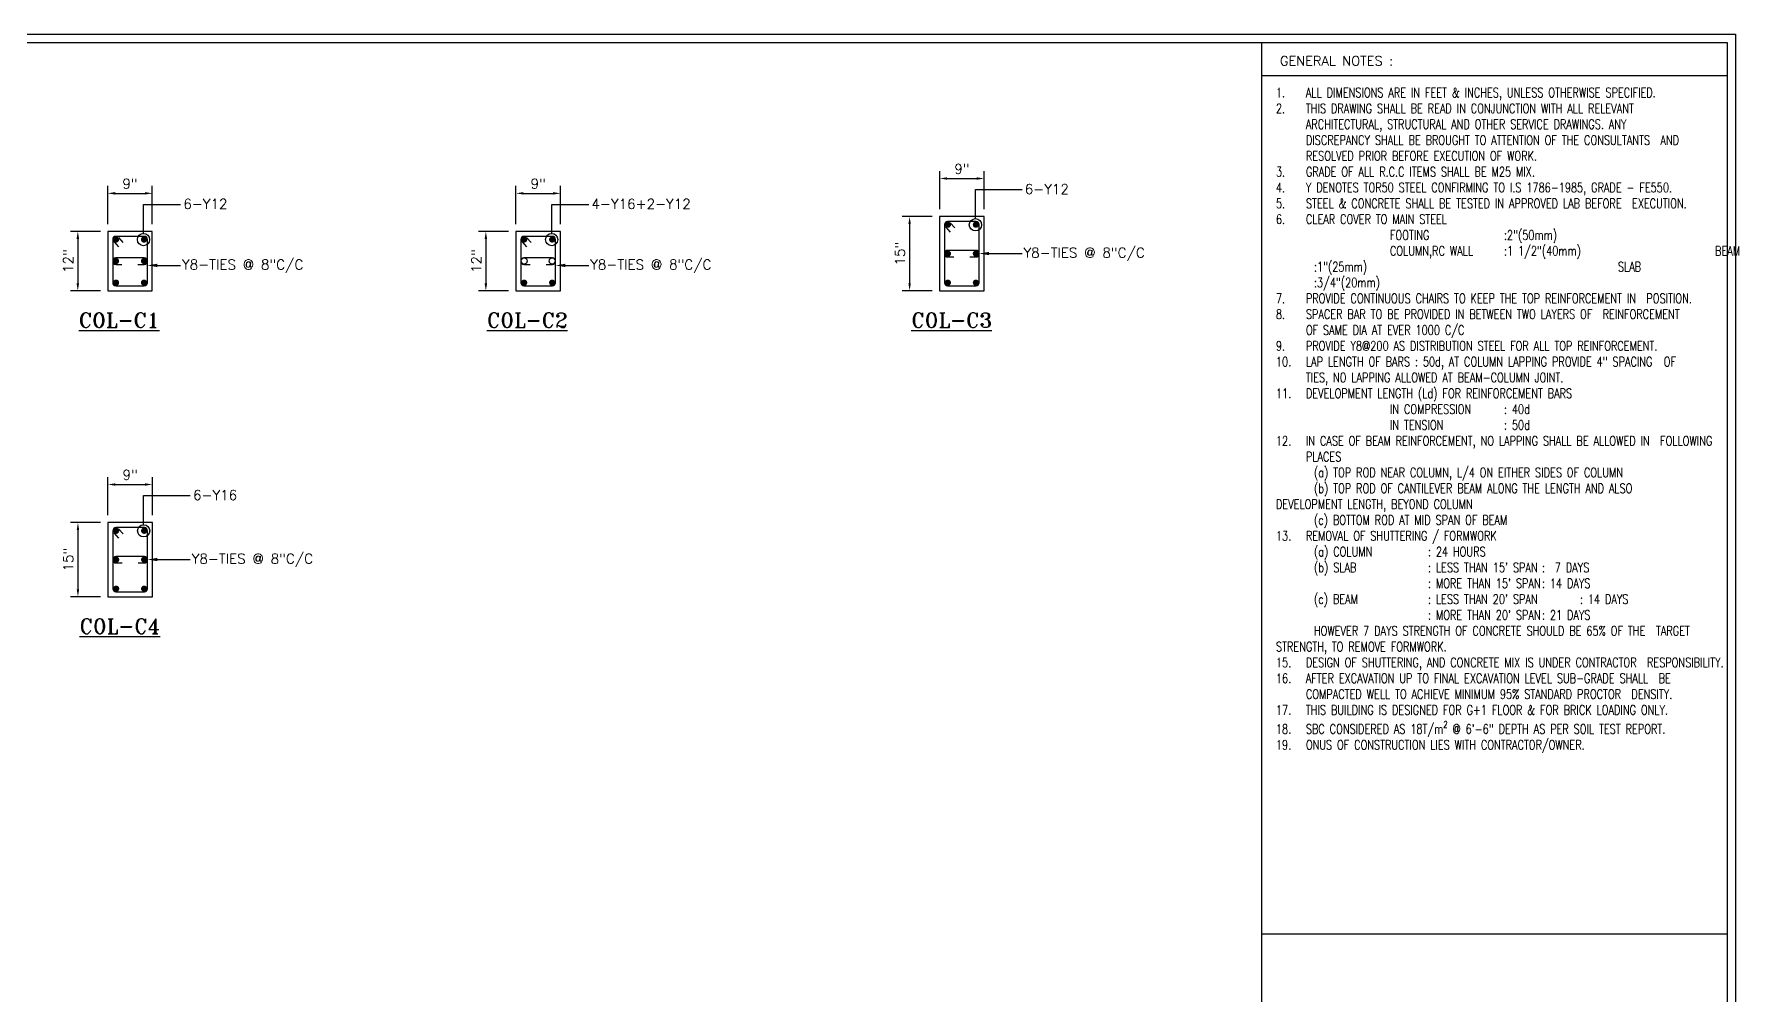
# Model space of a CAD drawing. Header units: inches. Extents: x 138161 to 144959, y -87384 to -84097.
# Drawn here: x 139012 to 140391, y -86606 to -85829 of the extents above; entities that cross this region are included whole.
import ezdxf
from ezdxf.enums import TextEntityAlignment as Align

# ---------------------------------------------------------------- set-up
doc = ezdxf.new("R2010")
doc.units = ezdxf.units.IN
doc.header["$LTSCALE"] = 20
doc.header["$MEASUREMENT"] = 0
doc.header["$PDMODE"] = 3
for name, color, linetype in [('2con', 1, 'Continuous'), ('DIM', 1, 'Continuous'), ('ROD', 40, 'Continuous'), ('TEXT', 3, 'Continuous'), ('TITLE', 2, 'Continuous')]:
    doc.layers.add(name, color=color, linetype=linetype)
doc.styles.add('ROMANS', font='romans.shx', dxfattribs={"height": 8})
doc.styles.add('ROMANT', font='romant.shx', dxfattribs={"height": 8})
doc.styles.add('S', font='SIMPLEX.shx', dxfattribs={"height": 8})
doc.styles.add('SFT3', font='simplex.shx', dxfattribs={"width": 0.75, "height": 150})
doc.dimstyles.new('ROMANS', dxfattribs={"dimtxt": 8, "dimasz": 6, "dimexe": 6, "dimexo": 6, "dimgap": 3, "dimtad": 1, "dimdec": 1, "dimzin": 1, "dimdsep": 46, "dimlunit": 4, "dimtxsty": 'ROMANS', "dimcen": 0.0625, "dimclrd": 1, "dimclre": 1, "dimclrt": 3, "dimadec": 0, "dimazin": 0, "dimtfac": 0.75, "dimtdec": 1, "dimtix": 1, "dimtofl": 0, "dimtmove": 2, "dimatfit": 3, "dimfxl": 1, "dimtolj": 1, "dimtzin": 0, "dimarcsym": 0})

# ---------------------------------------------------------------- blocks, each defined once
blk = doc.blocks.new('*D619')
at = {"layer": 'DEFPOINTS', "color": 0, "transparency": 16777216}
for p in [(139108.1, -86193.5), (139072.1, -86224.3), (139108.1, -86224.3)]:
    blk.add_point(p, dxfattribs=at)
at = {"layer": 'DIM', "color": 1, "lineweight": -2, "transparency": 16777216}
for p, q in [((139072.1, -86218.3), (139072.1, -86187.5)), ((139078.1, -86193.5), (139102.1, -86193.5)), ((139108.1, -86218.3), (139108.1, -86187.5))]:
    blk.add_line(p, q, dxfattribs=at)
at = {"layer": 'DIM', "color": 1, "transparency": 16777216}
for points in [[(139078.1, -86192.5), (139078.1, -86194.5), (139072.1, -86193.5)], [(139102.1, -86192.5), (139102.1, -86194.5), (139108.1, -86193.5)]]:
    blk.add_solid(points, dxfattribs=at)
at = {"layer": 'DIM', "color": 3, "transparency": 16777216, "insert": (139090.1, -86185.7), "char_height": 8, "attachment_point": 5, "style": 'ROMANS'}
blk.add_mtext('\\A1;9"', dxfattribs=at)
blk = doc.blocks.new('*D620')
at = {"layer": 'DEFPOINTS', "color": 0, "transparency": 16777216}
for p in [(139072.1, -86224.3), (139047.9, -86284.3), (139072.1, -86284.3)]:
    blk.add_point(p, dxfattribs=at)
at = {"layer": 'DIM', "color": 1, "lineweight": -2, "transparency": 16777216}
for p, q in [((139066.1, -86224.3), (139041.9, -86224.3)), ((139047.9, -86230.3), (139047.9, -86278.3)), ((139066.1, -86284.3), (139041.9, -86284.3))]:
    blk.add_line(p, q, dxfattribs=at)
at = {"layer": 'DIM', "color": 1, "transparency": 16777216}
for points in [[(139046.9, -86230.3), (139048.9, -86230.3), (139047.9, -86224.3)], [(139046.9, -86278.3), (139048.9, -86278.3), (139047.9, -86284.3)]]:
    blk.add_solid(points, dxfattribs=at)
at = {"layer": 'DIM', "color": 3, "transparency": 16777216, "insert": (139040.1, -86254.3), "char_height": 8, "attachment_point": 5, "rotation": 90, "style": 'ROMANS'}
blk.add_mtext('\\A1;15"', dxfattribs=at)
blk = doc.blocks.new('*D621')
at = {"layer": 'DEFPOINTS', "color": 0, "transparency": 16777216}
for p in [(139108, -85958), (139072, -85988.8), (139108, -85988.8)]:
    blk.add_point(p, dxfattribs=at)
at = {"layer": 'DIM', "color": 1, "lineweight": -2, "transparency": 16777216}
for p, q in [((139072, -85982.8), (139072, -85952)), ((139108, -85982.8), (139108, -85952)), ((139078, -85958), (139102, -85958))]:
    blk.add_line(p, q, dxfattribs=at)
at = {"layer": 'DIM', "color": 1, "transparency": 16777216}
for points in [[(139078, -85957), (139078, -85959), (139072, -85958)], [(139102, -85957), (139102, -85959), (139108, -85958)]]:
    blk.add_solid(points, dxfattribs=at)
at = {"layer": 'DIM', "color": 3, "transparency": 16777216, "insert": (139090, -85950.2), "char_height": 8, "attachment_point": 5, "style": 'ROMANS'}
blk.add_mtext('\\A1;9"', dxfattribs=at)
blk = doc.blocks.new('*D622')
at = {"layer": 'DEFPOINTS', "color": 0, "transparency": 16777216}
for p in [(139072, -85988.8), (139047.8, -86036.8), (139072, -86036.8)]:
    blk.add_point(p, dxfattribs=at)
at = {"layer": 'DIM', "color": 1, "lineweight": -2, "transparency": 16777216}
for p, q in [((139066, -85988.8), (139041.8, -85988.8)), ((139047.8, -85994.8), (139047.8, -86030.8)), ((139066, -86036.8), (139041.8, -86036.8))]:
    blk.add_line(p, q, dxfattribs=at)
at = {"layer": 'DIM', "color": 1, "transparency": 16777216}
for points in [[(139046.8, -85994.8), (139048.8, -85994.8), (139047.8, -85988.8)], [(139046.8, -86030.8), (139048.8, -86030.8), (139047.8, -86036.8)]]:
    blk.add_solid(points, dxfattribs=at)
at = {"layer": 'DIM', "color": 3, "transparency": 16777216, "insert": (139040, -86012.8), "char_height": 8, "attachment_point": 5, "rotation": 90, "style": 'ROMANS'}
blk.add_mtext('\\A1;12"', dxfattribs=at)
blk = doc.blocks.new('*D623')
at = {"layer": 'DEFPOINTS', "color": 0, "transparency": 16777216}
for p in [(139438, -85958), (139402, -85988.8), (139438, -85988.8)]:
    blk.add_point(p, dxfattribs=at)
at = {"layer": 'DIM', "color": 1, "lineweight": -2, "transparency": 16777216}
for p, q in [((139402, -85982.8), (139402, -85952)), ((139438, -85982.8), (139438, -85952)), ((139408, -85958), (139432, -85958))]:
    blk.add_line(p, q, dxfattribs=at)
at = {"layer": 'DIM', "color": 1, "transparency": 16777216}
for points in [[(139408, -85957), (139408, -85959), (139402, -85958)], [(139432, -85957), (139432, -85959), (139438, -85958)]]:
    blk.add_solid(points, dxfattribs=at)
at = {"layer": 'DIM', "color": 3, "transparency": 16777216, "insert": (139420, -85950.2), "char_height": 8, "attachment_point": 5, "style": 'ROMANS'}
blk.add_mtext('\\A1;9"', dxfattribs=at)
blk = doc.blocks.new('*D624')
at = {"layer": 'DEFPOINTS', "color": 0, "transparency": 16777216}
for p in [(139402, -85988.8), (139377.7, -86036.8), (139402, -86036.8)]:
    blk.add_point(p, dxfattribs=at)
at = {"layer": 'DIM', "color": 1, "lineweight": -2, "transparency": 16777216}
for p, q in [((139396, -85988.8), (139371.7, -85988.8)), ((139377.7, -85994.8), (139377.7, -86030.8)), ((139396, -86036.8), (139371.7, -86036.8))]:
    blk.add_line(p, q, dxfattribs=at)
at = {"layer": 'DIM', "color": 1, "transparency": 16777216}
for points in [[(139376.7, -85994.8), (139378.7, -85994.8), (139377.7, -85988.8)], [(139376.7, -86030.8), (139378.7, -86030.8), (139377.7, -86036.8)]]:
    blk.add_solid(points, dxfattribs=at)
at = {"layer": 'DIM', "color": 3, "transparency": 16777216, "insert": (139370, -86012.8), "char_height": 8, "attachment_point": 5, "rotation": 90, "style": 'ROMANS'}
blk.add_mtext('\\A1;12"', dxfattribs=at)
blk = doc.blocks.new('*D625')
at = {"layer": 'DEFPOINTS', "color": 0, "transparency": 16777216}
for p in [(139780.6, -85946), (139744.6, -85976.8), (139780.6, -85976.8)]:
    blk.add_point(p, dxfattribs=at)
at = {"layer": 'DIM', "color": 1, "lineweight": -2, "transparency": 16777216}
for p, q in [((139744.6, -85970.8), (139744.6, -85940)), ((139750.6, -85946), (139774.6, -85946)), ((139780.6, -85970.8), (139780.6, -85940))]:
    blk.add_line(p, q, dxfattribs=at)
at = {"layer": 'DIM', "color": 1, "transparency": 16777216}
for points in [[(139750.6, -85945), (139750.6, -85947), (139744.6, -85946)], [(139774.6, -85945), (139774.6, -85947), (139780.6, -85946)]]:
    blk.add_solid(points, dxfattribs=at)
at = {"layer": 'DIM', "color": 3, "transparency": 16777216, "insert": (139762.6, -85938.2), "char_height": 8, "attachment_point": 5, "style": 'ROMANS'}
blk.add_mtext('\\A1;9"', dxfattribs=at)
blk = doc.blocks.new('*D626')
at = {"layer": 'DEFPOINTS', "color": 0, "transparency": 16777216}
for p in [(139744.6, -85976.8), (139720.3, -86036.8), (139744.6, -86036.8)]:
    blk.add_point(p, dxfattribs=at)
at = {"layer": 'DIM', "color": 1, "lineweight": -2, "transparency": 16777216}
for p, q in [((139738.6, -85976.8), (139714.3, -85976.8)), ((139720.3, -85982.8), (139720.3, -86030.8)), ((139738.6, -86036.8), (139714.3, -86036.8))]:
    blk.add_line(p, q, dxfattribs=at)
at = {"layer": 'DIM', "color": 1, "transparency": 16777216}
for points in [[(139719.3, -85982.8), (139721.3, -85982.8), (139720.3, -85976.8)], [(139719.3, -86030.8), (139721.3, -86030.8), (139720.3, -86036.8)]]:
    blk.add_solid(points, dxfattribs=at)
at = {"layer": 'DIM', "color": 3, "transparency": 16777216, "insert": (139712.5, -86006.8), "char_height": 8, "attachment_point": 5, "rotation": 90, "style": 'ROMANS'}
blk.add_mtext('\\A1;15"', dxfattribs=at)

msp = doc.modelspace()

# ---------------------------------------------------------------- linework, layer by layer
at = {"layer": '2con'}
for p, q in [((139773.48, -85954.94), (139811.16, -85954.94)), ((139773.48, -85978.48), (139773.48, -85954.94)), ((139100.92, -85966.94), (139130.85, -85966.94)), ((139100.92, -85990.48), (139100.92, -85966.94)), ((139430.9, -85966.94), (139460.82, -85966.94)), ((139430.9, -85990.48), (139430.9, -85966.94)), ((139101.02, -86202.47), (139138.71, -86202.47)), ((139101.02, -86226.02), (139101.02, -86202.47)), ((140005.14, -86557.06, 0), (140381.17, -86557.06, 0))]:
    msp.add_line(p, q, dxfattribs=at)
at = {"layer": '2con', "color": 1, "linetype": 'Continuous'}
for p, q in [((139784.56, -86006.66), (139811.16, -86006.66)), ((139112.01, -86016.28), (139130.85, -86016.28)), ((139441.98, -86016.28), (139460.82, -86016.28)), ((139112.11, -86254.2), (139138.71, -86254.2))]:
    msp.add_line(p, q, dxfattribs=at)
at = {"layer": '2con'}
for points in [[(139744.56, -86036.81), (139780.56, -86036.81), (139780.56, -85976.81), (139744.56, -85976.81), (139744.56, -86036.81)], [(139072.01, -86036.81), (139108.01, -86036.81), (139108.01, -85988.81), (139072.01, -85988.81), (139072.01, -86036.81)], [(139401.98, -86036.81), (139437.98, -86036.81), (139437.98, -85988.81), (139401.98, -85988.81), (139401.98, -86036.81)], [(139072.11, -86284.35), (139108.11, -86284.35), (139108.11, -86224.35), (139072.11, -86224.35), (139072.11, -86284.35)]]:
    msp.add_lwpolyline(points, dxfattribs=at)
for centre in [(139773.48, -85983.43), (139100.92, -85995.43), (139430.9, -85995.43), (139101.02, -86230.97)]:
    msp.add_circle(centre, 4.95, dxfattribs=at)
at = {"layer": '2con', "color": 1, "linetype": 'Continuous'}
for points in [[(139784.56, -86008), (139784.56, -86005.33), (139776.56, -86006.66)], [(139112.01, -86017.61), (139112.01, -86014.94), (139104.01, -86016.28)], [(139441.98, -86017.61), (139441.98, -86014.94), (139433.98, -86016.28)], [(139112.11, -86255.53), (139112.11, -86252.86), (139104.11, -86254.2)]]:
    msp.add_solid(points, dxfattribs=at)
at = {"layer": 'ROD'}
for p, q in [((139749.38, -85985.03), (139753.14, -85989.32)), ((139753.16, -85981.72), (139756.78, -85985.86)), ((139076.83, -85997.03), (139080.59, -86001.32)), ((139080.61, -85993.72), (139084.23, -85997.86)), ((139406.81, -85997.03), (139410.57, -86001.32)), ((139410.59, -85993.72), (139414.21, -85997.86)), ((139076.93, -86232.56), (139080.69, -86236.86)), ((139080.71, -86229.25), (139084.33, -86233.39))]:
    msp.add_line(p, q, dxfattribs=at)
for points in [[(139078.51, -86032.81), (139101.51, -86032.81, 0.4142136), (139104.01, -86030.31), (139104.01, -85995.31, 0.4142136), (139101.51, -85992.81), (139078.51, -85992.81, 0.4142136), (139076.01, -85995.31), (139076.01, -86030.31, 0.4142136)], [(139408.48, -86032.81), (139431.48, -86032.81, 0.4142136), (139433.98, -86030.31), (139433.98, -85995.31, 0.4142136), (139431.48, -85992.81), (139408.48, -85992.81, 0.4142136), (139405.98, -85995.31), (139405.98, -86030.31, 0.4142136)], [(139751.06, -86032.81), (139774.06, -86032.81, 0.4142136), (139776.56, -86030.31), (139776.56, -85983.31, 0.4142136), (139774.06, -85980.81), (139751.06, -85980.81, 0.4142136), (139748.56, -85983.31), (139748.56, -86030.31, 0.4142136)], [(139078.61, -86280.35), (139101.61, -86280.35, 0.4142136), (139104.11, -86277.85), (139104.11, -86230.85, 0.4142136), (139101.61, -86228.35), (139078.61, -86228.35, 0.4142136), (139076.11, -86230.85), (139076.11, -86277.85, 0.4142136)]]:
    msp.add_lwpolyline(points, format="xyb", close=True, dxfattribs=at)
at = {"layer": 'ROD', "const_width": 2.5}
for points in [[(139077.44, -85995.38, 1), (139079.94, -85995.38, 1)], [(139102.57, -85995.38, -1), (139100.07, -85995.38, -1)], [(139407.42, -85995.38, 1), (139409.92, -85995.38, 1)], [(139432.55, -85995.38, -1), (139430.05, -85995.38, -1)], [(139749.99, -85983.38, 1), (139752.49, -85983.38, 1)], [(139775.13, -85983.38, -1), (139772.63, -85983.38, -1)], [(139749.99, -86006.74, 1), (139752.49, -86006.74, 1)], [(139775.13, -86006.74, -1), (139772.63, -86006.74, -1)], [(139077.44, -86012.74, 1), (139079.94, -86012.74, 1)], [(139102.57, -86012.74, -1), (139100.07, -86012.74, -1)], [(139077.44, -86030.25, -1), (139079.94, -86030.25, -1)], [(139102.57, -86030.25, 1), (139100.07, -86030.25, 1)], [(139407.42, -86030.25, -1), (139409.92, -86030.25, -1)], [(139432.55, -86030.25, 1), (139430.05, -86030.25, 1)], [(139749.99, -86030.25, -1), (139752.49, -86030.25, -1)], [(139775.13, -86030.25, 1), (139772.63, -86030.25, 1)], [(139077.54, -86230.92, 1), (139080.04, -86230.92, 1)], [(139102.67, -86230.92, -1), (139100.17, -86230.92, -1)], [(139077.54, -86254.28, 1), (139080.04, -86254.28, 1)], [(139102.67, -86254.28, -1), (139100.17, -86254.28, -1)], [(139077.54, -86277.78, -1), (139080.04, -86277.78, -1)], [(139102.67, -86277.78, 1), (139100.17, -86277.78, 1)]]:
    msp.add_lwpolyline(points, format="xyb", close=True, dxfattribs=at)
at = {"layer": 'ROD'}
for points in [[(139769.01, -86009.46), (139774.06, -86009.46, 0.4142136), (139776.56, -86006.96), (139776.56, -86006.67, 0.4142136), (139774.06, -86004.17), (139751.06, -86004.17, 0.4142136), (139748.56, -86006.67), (139748.56, -86006.96, 0.4142136), (139751.06, -86009.46), (139756.01, -86009.46)], [(139096.45, -86015.46), (139101.51, -86015.46, 0.4142136), (139104.01, -86012.96), (139104.01, -86012.67, 0.4142136), (139101.51, -86010.17), (139078.51, -86010.17, 0.4142136), (139076.01, -86012.67), (139076.01, -86012.96, 0.4142136), (139078.51, -86015.46), (139083.45, -86015.46)], [(139426.43, -86015.46), (139431.48, -86015.46, 0.4142136), (139433.98, -86012.96), (139433.98, -86012.67, 0.4142136), (139431.48, -86010.17), (139408.48, -86010.17, 0.4142136), (139405.98, -86012.67), (139405.98, -86012.96, 0.4142136), (139408.48, -86015.46), (139413.43, -86015.46)], [(139096.55, -86256.99), (139101.61, -86256.99, 0.4142136), (139104.11, -86254.49), (139104.11, -86254.21, 0.4142136), (139101.61, -86251.71), (139078.61, -86251.71, 0.4142136), (139076.11, -86254.21), (139076.11, -86254.49, 0.4142136), (139078.61, -86256.99), (139083.55, -86256.99)]]:
    msp.add_lwpolyline(points, format="xyb", dxfattribs=at)
for centre in [(139408.67, -86012.74), (139431.3, -86012.74)]:
    msp.add_circle(centre, 2.48, dxfattribs=at)
at = {"layer": 'TITLE', "color": 2}
for p, q in [((140005.14, -87376.71, 0), (140005.14, -85835.99, 0)), ((140005.14, -85862.74, 0), (140381.17, -85862.74, 0))]:
    msp.add_line(p, q, dxfattribs=at)
at = {"layer": 'TITLE', "color": 2, "elevation": 0}
for points in [[(138161.4, -85829.18), (140387.98, -85829.18), (140387.98, -87383.51), (138161.4, -87383.51)], [(138168.2, -85835.99), (140381.17, -85835.99), (140381.17, -87376.71), (138168.2, -87376.71)]]:
    msp.add_lwpolyline(points, close=True, dxfattribs=at)

# ---------------------------------------------------------------- texts
at = {"layer": 'TEXT', "color": 3, "style": 'SFT3'}
msp.add_text('GENERAL NOTES :', height=7.6806, dxfattribs=at).set_placement((140065.5, -85850.83, 0), align=Align.MIDDLE_CENTER)
at = {"layer": 'TEXT', "style": 'S'}
for s, p in [('6-Y12', (139813.42, -85954.54)), ('6-Y12', (139133.11, -85966.54)), ('4-Y16+2-Y12', (139463.09, -85966.54)), ('Y8-TIES @ 8"C/C', (139812.41, -86005.99)), ('Y8-TIES @ 8"C/C', (139132.1, -86015.6)), ('Y8-TIES @ 8"C/C', (139462.07, -86015.6)), ('6-Y16', (139140.97, -86202.08)), ('Y8-TIES @ 8"C/C', (139139.95, -86253.52))]:
    msp.add_text(s, height=8, dxfattribs=at).set_placement(p, align=Align.MIDDLE_LEFT)
at = {"layer": 'TEXT', "color": 3, "insert": (140016.49, -85872.67), "char_height": 7.68064, "width": 363.3854, "attachment_point": 1, "style": 'SFT3'}
msp.add_mtext('\\A1;\\pi-24.19171,l24.19171,t24.19171,92.16768;1.^IALL DIMENSIONS ARE IN FEET & INCHES, UNLESS OTHERWISE SPECIFIED.\\P2.^ITHIS DRAWING SHALL BE READ IN CONJUNCTION WITH ALL RELEVANT {\\H1.16667x; }ARCHITECTURAL, STRUCTURAL AND OTHER SERVICE DRAWINGS. ANY {\\H1.11111x; }DISCREPANCY SHALL BE BROUGHT TO ATTENTION OF THE CONSULTANTS {\\H1.12963x; }AND RESOLVED PRIOR BEFORE EXECUTION OF WORK.{\\H1.12346x; }\\P3.^IGRADE OF ALL R.C.C ITEMS SHALL BE M25 MIX.{\\A0;\\H1.12551x; \\H0.88848x;\\P}4.^IY DENOTES TOR50 STEEL CONFIRMING TO I.S 1786-1985, GRADE - FE550.{\\H1.12483x; }\\P5.^ISTEEL & CONCRETE SHALL BE TESTED IN APPROVED LAB BEFORE {\\H1.12506x; }EXECUTION.{\\H1.12498x; }\\P6.^ICLEAR COVER TO MAIN STEEL{\\H1.12501x; }\\P\\pi0,l0,tz;^I^I^IFOOTING ^I^I:2"(50mm){\\H1.31547x; }\\P^I^I^ICOLUMN,RC WALL^I:1 1/2"(40mm)^I^I^I{\\H1.32341x; }^I^I^IBEAM^I^I^I:1"(25mm)^I^I^I^I{\\H1.32077x; }^I^I^ISLAB^I^I^I:3/4"(20mm){\\H1.32165x; }\\P\\pi-24.19171,l24.19171,t24.19171,92.16768;7.^IPROVIDE CONTINUOUS CHAIRS TO KEEP THE TOP REINFORCEMENT IN {\\H1.13088x; }POSITION.{\\H1.12304x; }\\P8.^ISPACER BAR TO BE PROVIDED IN BETWEEN TWO LAYERS OF {\\H1.12565x; }REINFORCEMENT OF SAME DIA AT EVER 1000 C/C{\\H1.31526x; }\\P9.^IPROVIDE Y8@200 AS DISTRIBUTION STEEL FOR ALL TOP REINFORCEMENT.{\\H1.13301x; }\\P10.^ILAP LENGTH OF BARS : 50d, AT COLUMN LAPPING PROVIDE 4" SPACING {\\H1.31281x; }OF TIES, NO LAPPING ALLOWED AT BEAM-COLUMN JOINT.{\\H1.13383x; }\\P11.^IDEVELOPMENT LENGTH (Ld) FOR REINFORCEMENT BARS{\\H1.31253x; }\\P\\pi0,l0,tz;^I^I^IIN COMPRESSION^I: 40d{\\H1.13392x; }\\P^I^I^IIN TENSION^I^I: 50d{\\H1.12203x; }\\P\\pi-24.19171,l24.19171,t24.19171,92.16768;12.^IIN CASE OF BEAM REINFORCEMENT, NO LAPPING SHALL BE ALLOWED IN {\\H1.12599x; }FOLLOWING PLACES{\\H1.12467x; }\\P\\pi0,l0,tz;^I(a) TOP ROD NEAR COLUMN, L/4 ON EITHER SIDES OF COLUMN{\\H1.31559x; }\\P^I(b) TOP ROD OF CANTILEVER BEAM ALONG THE LENGTH AND ALSO {\\H1.32338x; }^I   DEVELOPMENT LENGTH, BEYOND COLUMN {\\H1.1303x; }\\P^I(c) BOTTOM ROD AT MID SPAN OF BEAM{\\H1.31371x; }\\P\\pi-24.19171,l24.19171,t24.19171,92.16768;13.^IREMOVAL OF SHUTTERING / FORMWORK{\\H1.324x; }\\P\\pi0,l0,tz;^I(a) COLUMN^I^I: 24 HOURS{\\H1.32057x; }\\P^I(b) SLAB ^I^I: LESS THAN 15\' SPAN^I:  7 DAYS{\\H1.32171x; }\\P^I^I^I^I: MORE THAN 15\' SPAN^I: 14 DAYS{\\H1.32133x; }\\P^I(c) BEAM^I^I: LESS THAN 20\' SPAN  ^I: 14 DAYS{\\H1.32146x; }\\P^I^I^I^I: MORE THAN 20\' SPAN^I: 21 DAYS{\\H1.32142x; }\\P^IHOWEVER 7 DAYS STRENGTH OF CONCRETE SHOULD BE 65% OF THE {\\H1.13096x; }^ITARGET STRENGTH, TO REMOVE FORMWORK.{\\H1.12301x; }\\P\\pi-24.19171,l24.19171,t24.19171,92.16768;15.^IDESIGN OF SHUTTERING, AND CONCRETE MIX IS UNDER CONTRACTOR {\\H1.12566x; }RESPONSIBILITY.{\\H1.12478x; }\\P16.^IAFTER EXCAVATION UP TO FINAL EXCAVATION LEVEL SUB-GRADE SHALL {\\H1.12507x; }BE COMPACTED WELL TO ACHIEVE MINIMUM 95% STANDARD PROCTOR {\\H1.12498x; }DENSITY.{\\H1.12501x; }\\P17.^ITHIS BUILDING IS DESIGNED FOR G+1 FLOOR & FOR BRICK LOADING ONLY. {\\H1.125x; }\\P18.^ISBC CONSIDERED AS 18T/m{\\H0.7x;\\S2^ ;\\H1.42857x; @ 6\'-6" DEPTH }AS PER SOIL TEST REPORT{\\A0;.\\A1;\\H1.31548x; }\\P19.^IONUS OF CONSTRUCTION LIES WITH CONTRACTOR/OWNER.{\\H1.32341x; }', dxfattribs=at)
at = {"layer": 'TITLE', "color": 2, "style": 'ROMANT'}
for s, p in [('%%UCOL-C1', (139048.49, -86066.63)), ('%%UCOL-C2', (139378.46, -86066.63)), ('%%UCOL-C3', (139721.56, -86066.63)), ('%%UCOL-C4', (139049.11, -86314.17))]:
    msp.add_text(s, height=12, dxfattribs=at).set_placement(p)

# ---------------------------------------------------------------- dimensions: what is measured, and where the dimension line sits
at = {"layer": 'DIM'}
for p1, p2, distance, text, picture, middle in [((139744.56, -85976.81), (139780.56, -85976.81), 30.84, '9"', '*D625', (139762.56, -85938.21)), ((139072.01, -85988.81), (139108.01, -85988.81), 30.84, '9"', '*D621', (139090.01, -85950.21)), ((139401.98, -85988.81), (139437.98, -85988.81), 30.84, '9"', '*D623', (139419.98, -85950.21)), ((139744.56, -85976.81), (139744.56, -86036.81), -24.25, '15"', '*D626', (139712.54, -86006.81)), ((139072.01, -85988.81), (139072.01, -86036.81), -24.25, '12"', '*D622', (139039.99, -86012.81)), ((139401.98, -85988.81), (139401.98, -86036.81), -24.25, '12"', '*D624', (139369.97, -86012.81)), ((139072.11, -86224.35), (139108.11, -86224.35), 30.84, '9"', '*D619', (139090.11, -86185.74)), ((139072.11, -86224.35), (139072.11, -86284.35), -24.25, '15"', '*D620', (139040.09, -86254.35))]:
    dim = msp.add_aligned_dim(p1=p1, p2=p2, distance=distance, text=text, dimstyle='ROMANS', override={"dimfxl": 0.0625}, dxfattribs=at)
    dim.commit()
    dim.dimension.update_dxf_attribs({"geometry": picture, "text_midpoint": middle})

doc.saveas('drawing.dxf')
